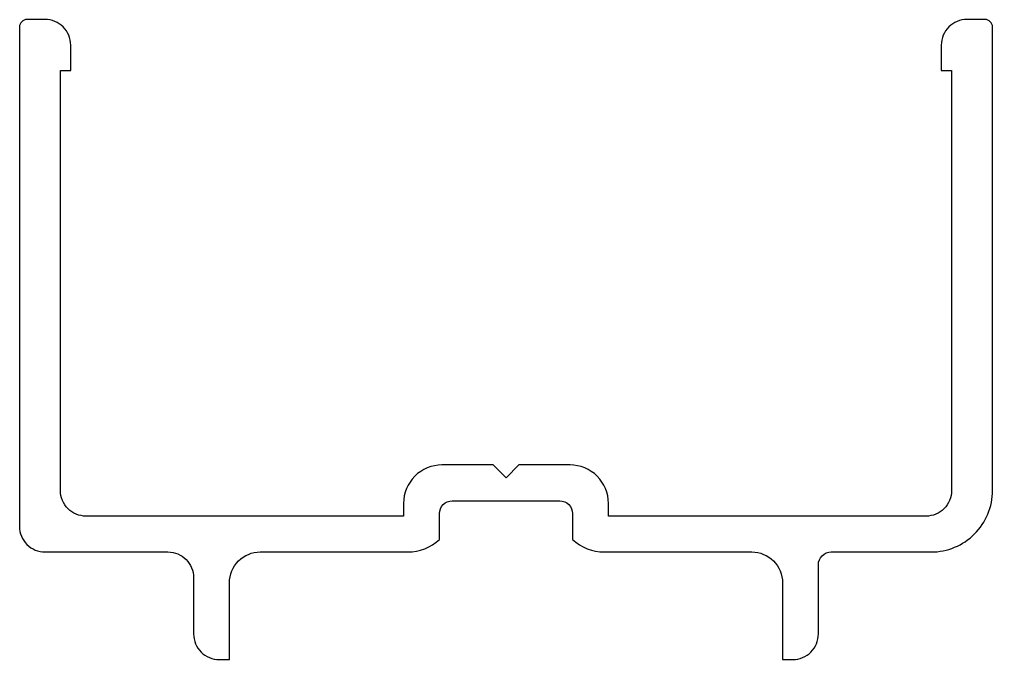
# Model space of a CAD drawing. Extents: x 904.7 to 942.7, y -28.7 to -3.7.
import ezdxf

# ---------------------------------------------------------------- set-up
doc = ezdxf.new("R2010")
doc.units = 0
doc.header["$LTSCALE"] = 15
doc.layers.get('0').update_dxf_attribs({"linetype": 'CONTINUOUS'})

msp = doc.modelspace()

# ---------------------------------------------------------------- linework, layer by layer
at = {"ltscale": 5}
msp.add_lwpolyline([(926.273, -24.037, 0.192187), (927.512, -24.531), (933.273, -24.531, -0.414214), (934.473, -25.731), (934.473, -28.731), (934.873, -28.731, 0.414214), (935.873, -27.731), (935.873, -25.031, -0.414214), (936.373, -24.531), (940.273, -24.531, 0.414214), (942.673, -22.131), (942.673, -4.032, 0.414272), (942.373, -3.731), (941.673, -3.731, 0.414214), (940.673, -4.731), (940.673, -5.731), (941.073, -5.731), (941.073, -22.131, -0.414214), (940.073, -23.131), (927.673, -23.131), (927.673, -22.631, 0.414214), (926.173, -21.131), (924.173, -21.131), (923.673, -21.631), (923.173, -21.131), (921.173, -21.131, 0.414214), (919.673, -22.631), (919.673, -23.131), (907.273, -23.131, -0.414214), (906.273, -22.131), (906.273, -5.731), (906.673, -5.731), (906.673, -4.731, 0.414214), (905.673, -3.731), (904.973, -3.731, 0.414272), (904.673, -4.032), (904.673, -23.531, 0.414214), (905.673, -24.531), (910.473, -24.531, -0.414214), (911.473, -25.531), (911.473, -27.731, 0.414214), (912.473, -28.731), (912.873, -28.731), (912.873, -25.731, -0.414214), (914.073, -24.531), (919.834, -24.531, 0.192187), (921.073, -24.037), (921.073, -23.031, -0.414214), (921.573, -22.531), (925.773, -22.531, -0.414214), (926.273, -23.031), (926.273, -24.037)], format="xyb", dxfattribs=at)

doc.saveas('drawing.dxf')
